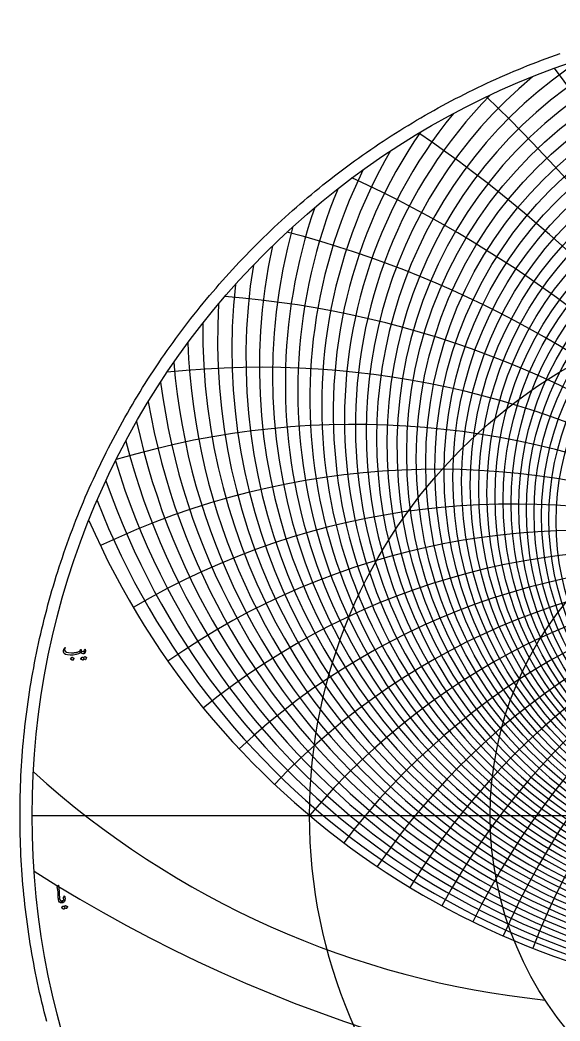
# Model space of a CAD drawing. Header units: millimetres. Extents: x -256 to 256, y -256 to 260.
# Drawn here: x -256.1 to -84.8, y -65.1 to 252.2 of the extents above; entities that cross this region are included whole.
import ezdxf

# ---------------------------------------------------------------- set-up
doc = ezdxf.new("R2010")
doc.units = ezdxf.units.MM
for name, color, linetype in [('CUT_OUTER', 1, 'Continuous'), ('ENGRAVE', 7, 'Continuous'), ('ENGRAVE_FINE', 8, 'Continuous'), ('TEXT', 5, 'Continuous')]:
    doc.layers.add(name, color=color, linetype=linetype)

msp = doc.modelspace()

# ---------------------------------------------------------------- linework, layer by layer
at = {"layer": 'CUT_OUTER'}
msp.add_lwpolyline([(-247.59, -65.26), (-247.99, -63.74), (-248.38, -62.22), (-248.75, -60.69), (-249.12, -59.16), (-249.48, -57.63), (-249.83, -56.1), (-250.17, -54.57), (-250.5, -53.03), (-250.82, -51.49), (-251.13, -49.95), (-251.43, -48.41), (-251.72, -46.87), (-252.01, -45.32), (-252.28, -43.77), (-252.54, -42.23), (-252.8, -40.68), (-253.04, -39.12), (-253.28, -37.57), (-253.5, -36.02), (-253.72, -34.46), (-253.93, -32.9), (-254.12, -31.34), (-254.31, -29.78), (-254.49, -28.22), (-254.66, -26.66), (-254.82, -25.1), (-254.97, -23.53), (-255.11, -21.97), (-255.24, -20.4), (-255.36, -18.84), (-255.47, -17.27), (-255.57, -15.7), (-255.66, -14.13), (-255.74, -12.56), (-255.81, -10.99), (-255.88, -9.42), (-255.93, -7.85), (-255.97, -6.28), (-256.01, -4.71), (-256.03, -3.14), (-256.05, -1.57), (-256.05, 0), (-256.05, 1.57), (-256.03, 3.14), (-256.01, 4.71), (-255.97, 6.28), (-255.93, 7.85), (-255.88, 9.42), (-255.81, 10.99), (-255.74, 12.56), (-255.66, 14.13), (-255.57, 15.7), (-255.47, 17.27), (-255.36, 18.84), (-255.24, 20.4), (-255.11, 21.97), (-254.97, 23.53), (-254.82, 25.1), (-254.66, 26.66), (-254.49, 28.22), (-254.31, 29.78), (-254.12, 31.34), (-253.93, 32.9), (-253.72, 34.46), (-253.5, 36.02), (-253.28, 37.57), (-253.04, 39.12), (-252.8, 40.68), (-252.54, 42.23), (-252.28, 43.77), (-252.01, 45.32), (-251.72, 46.87), (-251.43, 48.41), (-251.13, 49.95), (-250.82, 51.49), (-250.5, 53.03), (-250.17, 54.57), (-249.83, 56.1), (-249.48, 57.63), (-249.12, 59.16), (-248.75, 60.69), (-248.38, 62.22), (-247.99, 63.74), (-247.59, 65.26), (-247.19, 66.78), (-246.77, 68.29), (-246.35, 69.8), (-245.92, 71.31), (-245.48, 72.82), (-245.02, 74.33), (-244.56, 75.83), (-244.09, 77.33), (-243.61, 78.82), (-243.13, 80.32), (-242.63, 81.81), (-242.12, 83.3), (-241.61, 84.78), (-241.08, 86.26), (-240.55, 87.74), (-240.01, 89.21), (-239.45, 90.68), (-238.89, 92.15), (-238.32, 93.62), (-237.74, 95.08), (-237.16, 96.53), (-236.56, 97.99), (-235.95, 99.44), (-235.34, 100.88), (-234.72, 102.32), (-234.08, 103.76), (-233.44, 105.2), (-232.79, 106.63), (-232.13, 108.05), (-231.47, 109.48), (-230.79, 110.89), (-230.11, 112.31), (-229.41, 113.72), (-228.71, 115.12), (-228, 116.52), (-227.28, 117.92), (-226.55, 119.31), (-225.82, 120.7), (-225.07, 122.08), (-224.32, 123.46), (-223.56, 124.84), (-222.79, 126.21), (-222.01, 127.57), (-221.22, 128.93), (-220.43, 130.29), (-219.62, 131.64), (-218.81, 132.98), (-217.99, 134.32), (-217.16, 135.66), (-216.32, 136.99), (-215.48, 138.31), (-214.63, 139.63), (-213.77, 140.94), (-212.9, 142.25), (-212.02, 143.56), (-211.14, 144.86), (-210.24, 146.15), (-209.34, 147.44), (-208.43, 148.72), (-207.52, 149.99), (-206.59, 151.26), (-205.66, 152.53), (-204.72, 153.79), (-203.77, 155.04), (-202.82, 156.29), (-201.86, 157.53), (-200.89, 158.77), (-199.91, 160), (-198.92, 161.22), (-197.93, 162.44), (-196.93, 163.65), (-195.92, 164.85), (-194.91, 166.05), (-193.88, 167.24), (-192.85, 168.43), (-191.82, 169.61), (-190.77, 170.79), (-189.72, 171.95), (-188.66, 173.11), (-187.6, 174.27), (-186.52, 175.42), (-185.44, 176.56), (-184.36, 177.69), (-183.26, 178.82), (-182.16, 179.94), (-181.05, 181.05), (-179.94, 182.16), (-178.82, 183.26), (-177.69, 184.36), (-176.56, 185.44), (-175.42, 186.52), (-174.27, 187.6), (-173.11, 188.66), (-171.95, 189.72), (-170.79, 190.77), (-169.61, 191.82), (-168.43, 192.85), (-167.24, 193.88), (-166.05, 194.91), (-164.85, 195.92), (-163.65, 196.93), (-162.44, 197.93), (-161.22, 198.92), (-160, 199.91), (-158.77, 200.89), (-157.53, 201.86), (-156.29, 202.82), (-155.04, 203.77), (-153.79, 204.72), (-152.53, 205.66), (-151.26, 206.59), (-149.99, 207.52), (-148.72, 208.43), (-147.44, 209.34), (-146.15, 210.24), (-144.86, 211.14), (-143.56, 212.02), (-142.25, 212.9), (-140.94, 213.77), (-139.63, 214.63), (-138.31, 215.48), (-136.99, 216.32), (-135.66, 217.16), (-134.32, 217.99), (-132.98, 218.81), (-131.64, 219.62), (-130.29, 220.43), (-128.93, 221.22), (-127.57, 222.01), (-126.21, 222.79), (-124.84, 223.56), (-123.46, 224.32), (-122.08, 225.07), (-120.7, 225.82), (-119.31, 226.55), (-117.92, 227.28), (-116.52, 228), (-115.12, 228.71), (-113.72, 229.41), (-112.31, 230.11), (-110.89, 230.79), (-109.48, 231.47), (-108.05, 232.13), (-106.63, 232.79), (-105.2, 233.44), (-103.76, 234.08), (-102.32, 234.72), (-100.88, 235.34), (-99.44, 235.95), (-97.99, 236.56), (-96.53, 237.16), (-95.08, 237.74), (-93.62, 238.32), (-92.15, 238.89), (-90.68, 239.45), (-89.21, 240.01), (-87.74, 240.55), (-86.26, 241.08), (-84.78, 241.61)], dxfattribs=at)
at = {"layer": 'ENGRAVE'}
msp.add_lwpolyline([(-252.2, 0), (252.2, 0)], dxfattribs=at)
for centre, radius in [((0, 0), 252.2), ((0, 110.1), 124.47), ((0, 103.44), 110.61), ((0, 97.87), 97.87), ((0, 93.21), 86.04), ((0, 0), 164.25), ((0, 0), 106.97)]:
    msp.add_circle(centre, radius, dxfattribs=at)
for centre, radius, start, end in [((0, 118.1), 139.72, 114.0591, 65.9409), ((0, 127.76), 156.73, 145.4395, 34.5605), ((0, 139.55), 175.97, 164.452, 15.548), ((0, 154.11), 198.12, 179.4359, 0.5641), ((0, 172.37), 224.16, 192.2192, 347.7808), ((0, 195.75), 255.53, 203.5728, 336.4272), ((0, -137.82), 214.41, 40, 140), ((0, -137.82), 214.41, 40, 140), ((-60.35, 225.21), 285.2, 227.8282, 264.1198)]:
    msp.add_arc(centre, radius, start, end, dxfattribs=at)
at = {"layer": 'ENGRAVE_FINE'}
for centre, radius in [((0, 114.72), 133.43), ((0, 113.12), 130.39), ((0, 111.59), 127.4), ((0, 108.67), 121.6), ((0, 107.29), 118.78), ((0, 105.96), 116.01), ((0, 104.68), 113.29), ((0, 102.25), 107.98), ((0, 101.09), 105.4), ((0, 99.98), 102.85), ((0, 98.91), 100.34), ((0, 96.87), 95.44), ((0, 95.91), 93.04), ((0, 94.98), 90.68), ((0, 94.08), 88.34)]:
    msp.add_circle(centre, radius, dxfattribs=at)
for centre, radius, start, end in [((0, 116.38), 136.55, 98.6964, 81.3036), ((0, 119.89), 142.97, 122.8702, 57.1298), ((-589.1, -137.82), 626.9, 7.34416, 36.70767), ((-589.1, -137.82), 626.9, 7.34416, 36.70767), ((0, 121.74), 146.29, 129.7568, 50.2432), ((0, 123.67), 149.69, 135.6007, 44.3993), ((-459.81, -137.82), 507.35, 9.2264, 46.1165), ((-459.81, -137.82), 507.35, 9.2264, 46.1165), ((0, 125.68), 153.16, 140.7645, 39.2355), ((-371.38, -137.82), 428.83, 11.1404, 55.6811), ((-371.38, -137.82), 428.83, 11.1404, 55.6811), ((0, 129.93), 160.38, 149.7416, 30.2584), ((0, 132.19), 164.12, 153.747, 26.253), ((-306.21, -137.82), 373.82, 13.0932, 65.4323), ((-306.21, -137.82), 373.82, 13.0932, 65.4323), ((0, 134.55), 167.96, 157.5093, 22.4907), ((0, 137), 171.91, 161.0677, 18.9323), ((-255.53, -137.82), 333.57, 15.0926, 75.3982), ((-255.53, -137.82), 333.57, 15.0926, 75.3982), ((0, 142.22), 180.14, 167.6855, 12.3145), ((0, 145), 184.43, 170.7869, 9.2131), ((0, 147.91), 188.86, 173.771, 6.229), ((0, 150.94), 193.42, 176.6505, 3.3495), ((-214.41, -137.82), 303.23, 17.1469, 85.6012), ((-214.41, -137.82), 303.23, 17.1469, 85.6012), ((0, 157.43), 202.98, 182.1358, 357.8642), ((0, 160.91), 208.01, 184.758, 355.242), ((-179.91, -137.82), 279.9, 19.2651, 96.053), ((-179.91, -137.82), 279.9, 19.2651, 96.053), ((0, 164.55), 213.2, 187.309, 352.691), ((0, 168.37), 218.58, 189.7944, 350.2056), ((-150.13, -137.82), 261.75, 21.4574, 106.7466), ((-150.13, -137.82), 261.75, 21.4574, 106.7466), ((150.13, -137.82), 261.75, 73.2534, 158.5426), ((150.13, -137.82), 261.75, 73.2534, 158.5426), ((0, 176.58), 229.95, 194.5879, 345.4121), ((0, 181.01), 235.97, 196.9043, 343.0957), ((-123.79, -137.82), 247.58, 23.7347, 115.5441), ((-123.79, -137.82), 247.58, 23.7347, 115.5441), ((123.79, -137.82), 247.58, 64.4559, 156.2653), ((123.79, -137.82), 247.58, 64.4559, 156.2653), ((0, 185.67), 242.22, 199.1719, 340.8281), ((0, 190.57), 248.74, 201.3938, 338.6062), ((-99.98, -137.82), 236.58, 26.1095, 120.5197), ((-99.98, -137.82), 236.58, 26.1095, 120.5197), ((99.98, -137.82), 236.58, 59.4803, 153.8905), ((99.98, -137.82), 236.58, 59.4803, 153.8905), ((-78.04, -137.82), 228.17, 28.5955, 125.0689), ((-78.04, -137.82), 228.17, 28.5955, 125.0689), ((78.04, -137.82), 228.17, 54.9311, 151.4045), ((78.04, -137.82), 228.17, 54.9311, 151.4045), ((-57.45, -137.82), 221.98, 31.2084, 129.2467), ((-57.45, -137.82), 221.98, 31.2084, 129.2467), ((57.45, -137.82), 221.98, 50.7533, 148.7916), ((57.45, -137.82), 221.98, 50.7533, 148.7916), ((-37.81, -137.82), 217.72, 33.9661, 133.1012), ((-37.81, -137.82), 217.72, 33.9661, 133.1012), ((37.81, -137.82), 217.72, 46.8988, 146.0339), ((37.81, -137.82), 217.72, 46.8988, 146.0339), ((-18.76, -137.82), 215.23, 36.8889, 136.6737), ((-18.76, -137.82), 215.23, 36.8889, 136.6737), ((18.76, -137.82), 215.23, 43.3263, 143.1111), ((18.76, -137.82), 215.23, 43.3263, 143.1111), ((0, 376.97), 468.02, 237.4836, 302.5164)]:
    msp.add_arc(centre, radius, start, end, dxfattribs=at)
at = {"layer": 'TEXT'}
for points in [[(-236.69, 52.3), (-236.68, 52.3), (-236.68, 52.29), (-236.67, 52.29), (-236.67, 52.29), (-236.66, 52.28), (-236.65, 52.28), (-236.65, 52.27), (-236.64, 52.26), (-236.58, 52.19), (-236.55, 52.09), (-236.56, 51.95), (-236.61, 51.78), (-236.66, 51.68), (-236.71, 51.62), (-236.76, 51.59), (-236.81, 51.61), (-236.83, 51.62), (-236.85, 51.62), (-236.87, 51.62), (-236.89, 51.61), (-237.52, 51.27), (-238.28, 51.02), (-239.16, 50.88), (-240.17, 50.84), (-240.98, 50.91), (-241.6, 51.09), (-242.01, 51.4), (-242.23, 51.81), (-242.26, 52.01), (-242.27, 52.21), (-242.25, 52.41), (-242.2, 52.6), (-242.14, 52.78), (-242.07, 52.94), (-241.98, 53.08), (-241.87, 53.22), (-241.85, 53.23), (-241.83, 53.24), (-241.81, 53.25), (-241.79, 53.25), (-241.77, 53.24), (-241.75, 53.23), (-241.73, 53.21), (-241.72, 53.19), (-241.72, 53.17), (-241.72, 53.15), (-241.73, 53.13), (-241.75, 53.1), (-241.86, 52.93), (-241.93, 52.77), (-241.97, 52.62), (-241.96, 52.46), (-241.78, 52.08), (-241.35, 51.81), (-240.68, 51.64), (-239.77, 51.58), (-239.51, 51.59), (-239.26, 51.6), (-239.01, 51.62), (-238.76, 51.64), (-238.52, 51.68), (-238.27, 51.72), (-238.03, 51.77), (-237.79, 51.83), (-237.56, 51.9), (-237.37, 51.96), (-237.22, 52.03), (-237.12, 52.09), (-237.08, 52.13), (-237.04, 52.17), (-237.01, 52.22), (-236.97, 52.28), (-236.95, 52.34), (-236.92, 52.41), (-236.89, 52.49), (-236.86, 52.57), (-236.85, 52.6), (-236.84, 52.62), (-236.81, 52.64), (-236.79, 52.65), (-236.76, 52.66), (-236.73, 52.66), (-236.7, 52.65), (-236.68, 52.63), (-236.66, 52.6), (-236.65, 52.57), (-236.64, 52.53), (-236.65, 52.49)], [(-236.92, 51.68), (-237.01, 51.76), (-237.05, 51.86), (-237.06, 51.98), (-237.02, 52.12), (-236.94, 52.25), (-236.86, 52.33), (-236.79, 52.35), (-236.73, 52.33), (-236.44, 52.14), (-236.15, 52.01), (-235.86, 51.93), (-235.57, 51.91), (-235.56, 51.91), (-235.55, 51.91), (-235.55, 51.92), (-235.55, 51.94), (-235.55, 51.96), (-235.58, 52), (-235.61, 52.05), (-235.66, 52.12), (-235.67, 52.14), (-235.68, 52.15), (-235.68, 52.17), (-235.68, 52.19), (-235.49, 52.73), (-235.48, 52.75), (-235.47, 52.76), (-235.46, 52.77), (-235.45, 52.77), (-235.43, 52.77), (-235.42, 52.76), (-235.41, 52.75), (-235.4, 52.74), (-235.34, 52.56), (-235.31, 52.39), (-235.29, 52.22), (-235.31, 52.05), (-235.34, 51.83), (-235.4, 51.66), (-235.46, 51.53), (-235.54, 51.43), (-235.6, 51.38), (-235.65, 51.35), (-235.7, 51.32), (-235.75, 51.31), (-236.01, 51.31), (-236.29, 51.37), (-236.6, 51.49), (-236.92, 51.68)], [(-239.63, 50.15), (-239.62, 50.16), (-239.6, 50.17), (-239.59, 50.17), (-239.56, 50.17), (-239.41, 50.1), (-239.27, 50.03), (-239.14, 49.94), (-239.01, 49.84), (-239, 49.82), (-239, 49.81), (-239, 49.79), (-239.01, 49.78), (-239.37, 49.19), (-239.38, 49.18), (-239.4, 49.17), (-239.42, 49.18), (-239.45, 49.2), (-239.47, 49.21), (-239.5, 49.24), (-239.55, 49.27), (-239.61, 49.31), (-239.68, 49.35), (-239.77, 49.41), (-239.87, 49.47), (-239.99, 49.54), (-240.01, 49.55), (-240.01, 49.56), (-240.01, 49.57), (-240.01, 49.58)], [(-235.55, 50.37), (-235.54, 50.38), (-235.52, 50.38), (-235.51, 50.38), (-235.48, 50.38), (-235.41, 50.35), (-235.33, 50.32), (-235.26, 50.29), (-235.19, 50.25), (-235.13, 50.21), (-235.06, 50.17), (-235, 50.12), (-234.93, 50.06), (-234.92, 50.05), (-234.92, 50.03), (-234.92, 50.01), (-234.93, 49.99), (-235.3, 49.41), (-235.31, 49.4), (-235.32, 49.4), (-235.34, 49.41), (-235.37, 49.42), (-235.39, 49.44), (-235.41, 49.46), (-235.45, 49.48), (-235.5, 49.51), (-235.56, 49.55), (-235.63, 49.59), (-235.71, 49.64), (-235.81, 49.69), (-236.1, 49.24), (-236.12, 49.22), (-236.13, 49.22), (-236.16, 49.23), (-236.18, 49.24), (-236.2, 49.26), (-236.24, 49.28), (-236.28, 49.31), (-236.34, 49.35), (-236.42, 49.4), (-236.5, 49.45), (-236.61, 49.51), (-236.72, 49.58), (-236.74, 49.6), (-236.74, 49.61), (-236.74, 49.62), (-236.73, 49.63), (-236.35, 50.2), (-236.34, 50.21), (-236.33, 50.21), (-236.31, 50.21), (-236.29, 50.21), (-236.22, 50.19), (-236.16, 50.17), (-236.1, 50.14), (-236.04, 50.11), (-235.98, 50.07), (-235.93, 50.04), (-235.88, 50), (-235.83, 49.96)], [(-243.95, -22.12), (-243.94, -22.1), (-243.92, -22.08), (-243.91, -22.08), (-243.9, -22.08), (-243.88, -22.09), (-243.86, -22.12), (-243.85, -22.17), (-243.84, -22.24), (-243.77, -22.82), (-243.72, -23.35), (-243.68, -23.84), (-243.65, -24.29), (-243.63, -24.67), (-243.61, -25.02), (-243.6, -25.32), (-243.58, -25.58), (-243.57, -25.81), (-243.56, -25.99), (-243.55, -26.14), (-243.55, -26.24), (-243.48, -26.56), (-243.33, -26.79), (-243.09, -26.93), (-242.77, -27), (-242.69, -27.02), (-242.63, -27.08), (-242.6, -27.16), (-242.61, -27.28), (-242.65, -27.46), (-242.69, -27.59), (-242.73, -27.67), (-242.77, -27.7), (-243.22, -27.64), (-243.55, -27.46), (-243.76, -27.16), (-243.86, -26.75), (-243.87, -26.55), (-243.89, -26.36), (-243.9, -26.16), (-243.91, -25.96), (-243.92, -25.76), (-243.93, -25.56), (-243.94, -25.36), (-243.94, -25.16), (-243.96, -24.77), (-243.98, -24.43), (-244, -24.12), (-244.04, -23.85), (-244.07, -23.59), (-244.12, -23.32), (-244.17, -23.03), (-244.22, -22.72), (-244.23, -22.66), (-244.23, -22.61), (-244.22, -22.57), (-244.2, -22.52)], [(-242.31, -26.06), (-242.09, -25.58), (-242.06, -25.53), (-242.03, -25.51), (-241.99, -25.53), (-241.95, -25.57), (-241.88, -25.72), (-241.83, -25.87), (-241.79, -26.03), (-241.77, -26.2), (-241.76, -26.37), (-241.77, -26.55), (-241.8, -26.74), (-241.84, -26.94), (-241.97, -27.27), (-242.16, -27.51), (-242.43, -27.65), (-242.77, -27.7), (-242.81, -27.67), (-242.85, -27.6), (-242.9, -27.47), (-242.94, -27.3), (-242.95, -27.21), (-242.95, -27.13), (-242.93, -27.07), (-242.9, -27.03), (-242.87, -27.01), (-242.84, -27), (-242.81, -27), (-242.77, -27), (-242.56, -26.99), (-242.37, -26.95), (-242.22, -26.87), (-242.09, -26.75), (-242.08, -26.74), (-242.08, -26.73), (-242.08, -26.72), (-242.09, -26.7), (-242.12, -26.59), (-242.16, -26.48), (-242.22, -26.36), (-242.29, -26.25), (-242.32, -26.2), (-242.33, -26.16), (-242.33, -26.11), (-242.31, -26.06)], [(-241.62, -28.57), (-241.61, -28.56), (-241.6, -28.56), (-241.58, -28.55), (-241.56, -28.56), (-241.48, -28.58), (-241.41, -28.62), (-241.34, -28.65), (-241.27, -28.69), (-241.2, -28.73), (-241.14, -28.77), (-241.07, -28.82), (-241.01, -28.87), (-241, -28.89), (-240.99, -28.91), (-240.99, -28.92), (-241, -28.94), (-241.37, -29.53), (-241.38, -29.54), (-241.4, -29.54), (-241.42, -29.53), (-241.44, -29.52), (-241.46, -29.5), (-241.49, -29.48), (-241.53, -29.46), (-241.57, -29.43), (-241.63, -29.39), (-241.71, -29.35), (-241.79, -29.3), (-241.88, -29.24), (-242.18, -29.7), (-242.19, -29.72), (-242.21, -29.72), (-242.23, -29.71), (-242.26, -29.69), (-242.28, -29.68), (-242.31, -29.66), (-242.36, -29.62), (-242.42, -29.59), (-242.49, -29.54), (-242.58, -29.48), (-242.68, -29.42), (-242.8, -29.35), (-242.81, -29.34), (-242.82, -29.33), (-242.81, -29.32), (-242.81, -29.31), (-242.43, -28.74), (-242.42, -28.73), (-242.4, -28.73), (-242.39, -28.72), (-242.36, -28.73), (-242.3, -28.75), (-242.24, -28.77), (-242.18, -28.8), (-242.12, -28.83), (-242.06, -28.86), (-242, -28.9), (-241.95, -28.94), (-241.9, -28.98)]]:
    msp.add_lwpolyline(points, close=True, dxfattribs=at)

doc.saveas('drawing.dxf')
